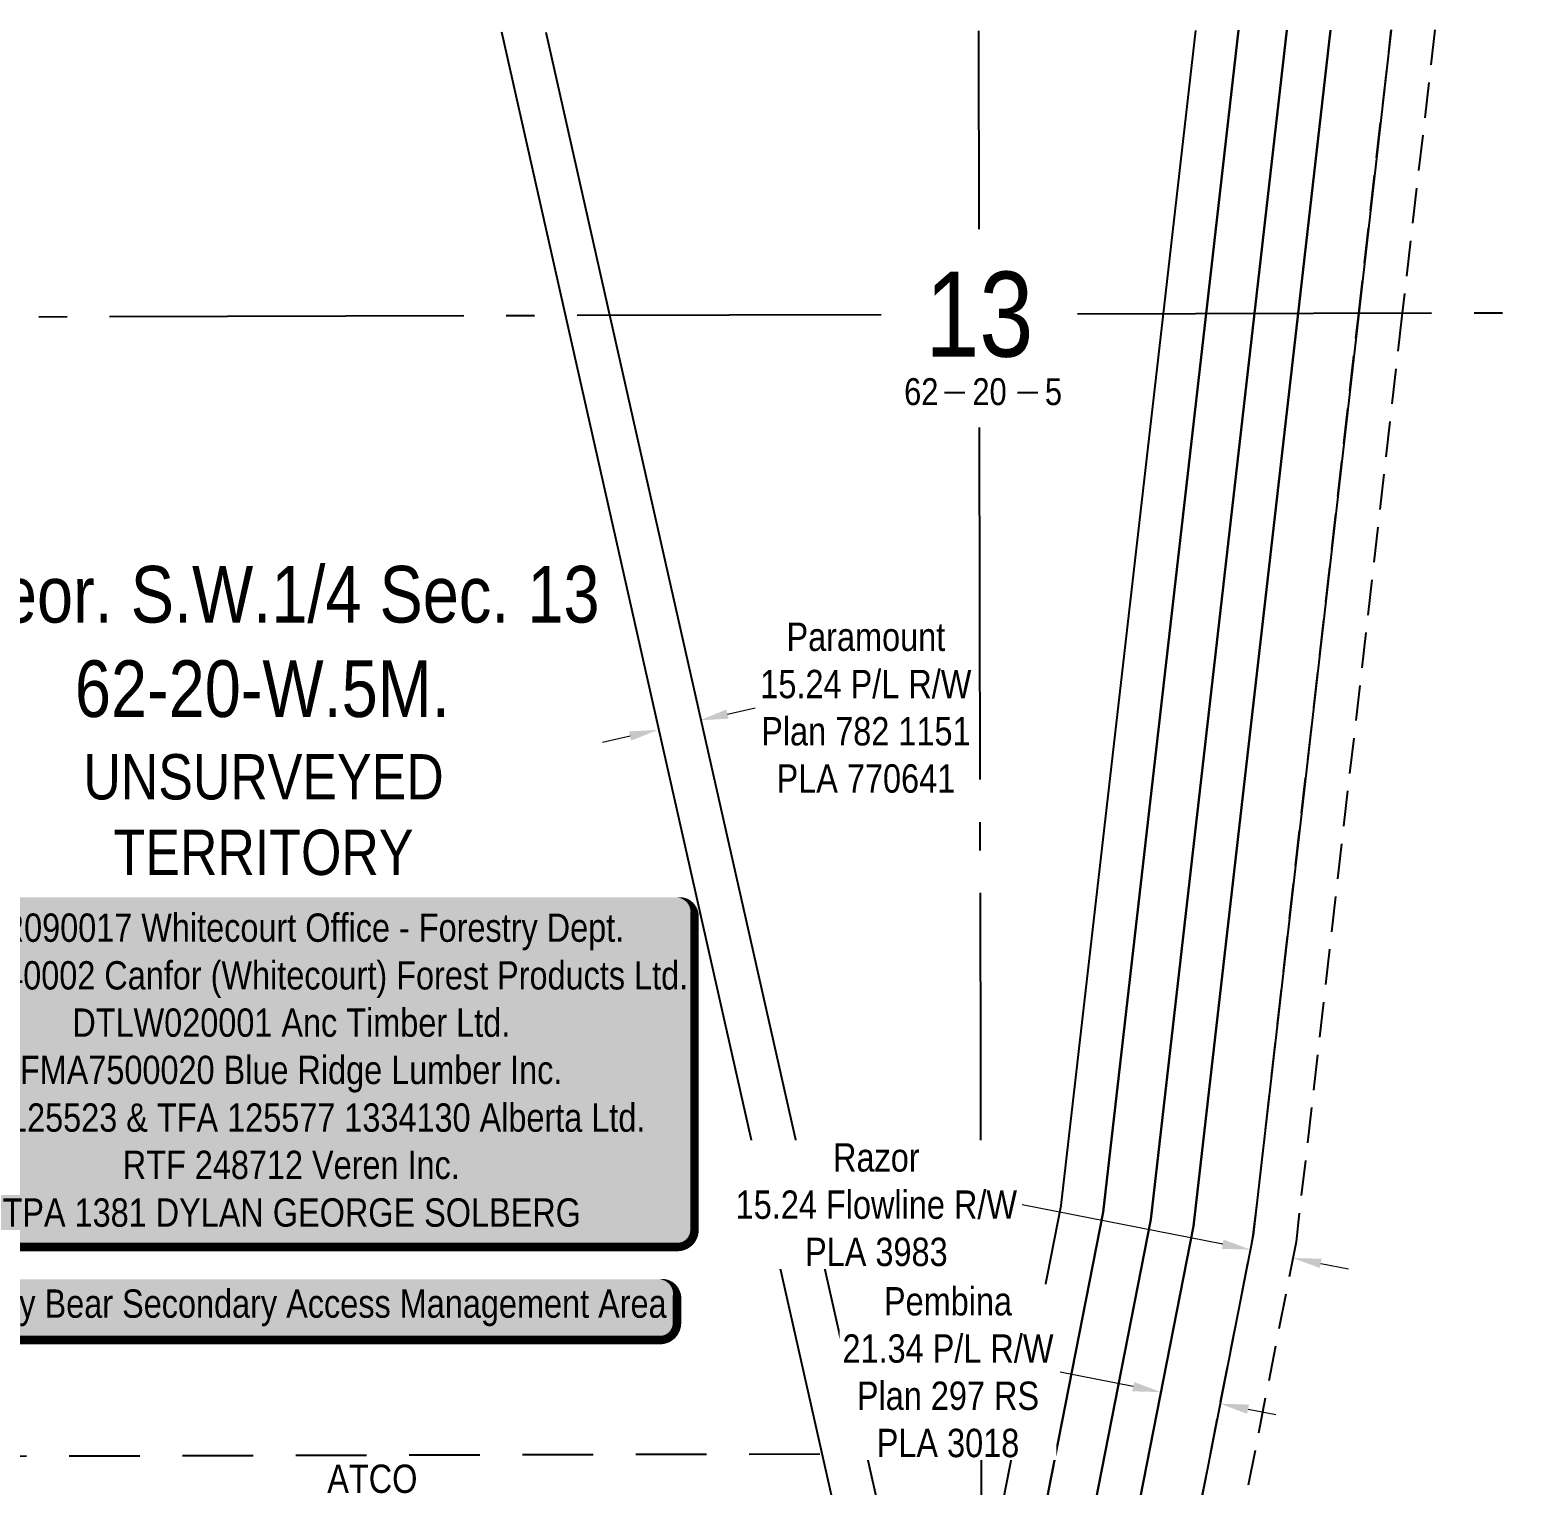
# Model space of a CAD drawing. Extents: x 504328 to 524869, y 6014084 to 6025549.
# Drawn here: x 508510 to 509035, y 6023529 to 6024043 of the extents above; entities that cross this region are included whole.
import ezdxf
from ezdxf.enums import TextEntityAlignment as Align

# ---------------------------------------------------------------- set-up
doc = ezdxf.new("R2010")
doc.units = 0
doc.header["$LTSCALE"] = 5
doc.header["$PDSIZE"] = 0.5
for name, pattern in [('foc-FLOWLINE', [3.75, 2.5, -1.25]), ('foc-LSD', [8, 5, -3]), ('foc-QUARTERLINE', [33, 25, -3, 2, -3])]:
    doc.linetypes.add(name, pattern=pattern)
doc.layers.get('Defpoints').update_dxf_attribs({"color": 9})
for name, color, linetype in [('10', 1, 'Continuous'), ('9', 3, 'Continuous'), ('AS-WILDLIFE-BLOCK', 131, 'Continuous'), ('C-SYMBOL', 7, 'Continuous'), ('F-FLOWLINE', 190, 'foc-FLOWLINE'), ('F-RW', 190, 'Continuous'), ('L-SECLBL', 7, 'Continuous'), ('L-SECQ', 8, 'foc-QUARTERLINE'), ('L-SECTION-LSD', 7, 'foc-LSD'), ('L-UNS-T', 3, 'Continuous')]:
    doc.layers.add(name, color=color, linetype=linetype)
for name, color, linetype, lineweight in [('F-AR-T', 190, 'Continuous', 9), ('F-EZE-T', 190, 'Continuous', 9), ('F-FLOWLINE-T', 190, 'Continuous', 9), ('F-RW-T', 190, 'Continuous', 9)]:
    doc.layers.add(name, color=color, linetype=linetype, lineweight=lineweight)
doc.styles.add('175L', font='ARIALN.TTF', dxfattribs={"height": 20})
doc.styles.add('80', font='ARIALN.TTF', dxfattribs={"height": 10})
doc.styles.add('80CG', font='ARIALN.TTF', dxfattribs={"height": 10})
doc.styles.add('80L', font='ARIALN.TTF', dxfattribs={"height": 10})
doc.styles.add('SIMPLEX', font='ARIALN.TTF')
doc.dimstyles.new('Compass 5 000', dxfattribs={"dimscale": 5, "dimtxt": 9, "dimasz": 2, "dimexe": 0.2, "dimexo": 0.0625, "dimgap": 0.5, "dimtad": 0, "dimtih": 1, "dimtoh": 1, "dimzin": 0, "dimdsep": 46, "dimtxsty": '80CG', "dimcen": 0.1, "dimse1": 1, "dimse2": 1, "dimclrd": 256, "dimclrt": 256, "dimaunit": 1, "dimadec": 4, "dimazin": 0, "dimtfac": 0.06, "dimtofl": 0, "dimtmove": 0, "dimatfit": 1, "dimfxl": 0.2, "dimtolj": 1, "dimtzin": 0, "dimlwd": -1, "dimarcsym": 0})

# ---------------------------------------------------------------- blocks, each defined once
blk = doc.blocks.new('L-SECLBL')
at = {"layer": '9', "color": 7}
for p, q in [((-5.08, -27.83), (-12.29, -27.83)), ((20.7, -27.83), (13.5, -27.83))]:
    blk.add_line(p, q, dxfattribs=at)
at = {"layer": '10', "color": 2, "style": 'SIMPLEX'}
blk.add_attdef('SEC', text='', height=30, dxfattribs=at).set_placement((0, 0), align=Align.MIDDLE)
at = {"layer": '10', "color": 5, "style": '80L'}
blk.add_attdef('TWP', text='', height=9.5, dxfattribs=at).set_placement((-14.43, -27.37), align=Align.MIDDLE_RIGHT)
blk.add_attdef('RGE', text='', height=9.5, dxfattribs=at).set_placement((3.62, -27.37), align=Align.MIDDLE_CENTER)
blk.add_attdef('MER', text='', height=9.5, dxfattribs=at).set_placement((23.17, -27.37), align=Align.MIDDLE_LEFT)
blk = doc.blocks.new('*U429')
h = blk.add_hatch(color=255)
edge = h.paths.add_edge_path()
edge.add_line((-136.5, -62.5), (136.5, -62.5))
edge.add_arc((136.5, -56.5), 6, 270, 360)
edge.add_line((142.5, -56.5), (142.5, 55))
edge.add_arc((136.5, 55), 6, 0, 90)
edge.add_line((136.5, 61), (-136.5, 61))
edge.add_arc((-136.5, 55), 6, 90, 180)
edge.add_line((-142.5, 55), (-142.5, -56.5))
edge.add_arc((-136.5, -56.5), 6, 180, 270)
at = {"color": 44, "flags": 128}
blk.add_lwpolyline([(-136.5, -62.5, 3, 3, 0), (136.5, -62.5, 3, 3, 0.414214), (142.5, -56.5, 3, 3, 0), (142.5, 55, 3, 0, 0.414214), (136.5, 61, 0, 0, 0), (-136.5, 61, 0, 0, 0.414214), (-142.5, 55, 0, 0, 0), (-142.5, -56.5, 0, 3, 0.414214)], format="xyseb", close=True, dxfattribs=at)
at = {"color": 44, "style": '80'}
blk.add_attdef('ENTER_TEXT_001', (-35.99, -5), '', height=10, dxfattribs=at)
blk = doc.blocks.new('*D431')
at = {"layer": 'Defpoints', "color": 0, "transparency": 16777216}
for p in [(508296, 6023517.43), (508316.11, 6023517.47), (508316.15, 6023497.48)]:
    blk.add_point(p, dxfattribs=at)
at = {"layer": 'F-AR-T', "transparency": 16777216}
for p, q in [((508326.15, 6023497.5), (508480.65, 6023497.8)), ((508286.03, 6023497.43), (508276.03, 6023497.41))]:
    blk.add_line(p, q, dxfattribs=at)
for points in [[(508286.03, 6023499.09), (508286.04, 6023495.76), (508296.03, 6023497.45)], [(508326.14, 6023499.17), (508326.15, 6023495.84), (508316.15, 6023497.48)]]:
    blk.add_solid(points, dxfattribs=at)
at = {"layer": 'F-AR-T', "transparency": 16777216, "insert": (508526.56, 6023497.8), "char_height": 10, "attachment_point": 5, "style": '80CG'}
blk.add_mtext('\\A1;Telus\\P20.12 Cable R/W\\PDLO 3568', dxfattribs=at)
blk = doc.blocks.new('*D435')
at = {"layer": 'Defpoints', "color": 0, "transparency": 16777216}
for p in [(508643.54, 6023330.91), (508643.55, 6023326.34), (508703.71, 6023326.42)]:
    blk.add_point(p, dxfattribs=at)
at = {"layer": 'F-EZE-T', "transparency": 16777216}
for p, q in [((508703.48, 6023514.61), (508693.48, 6023514.61)), ((508703.69, 6023340.98), (508703.48, 6023514.61)), ((508703.72, 6023316.42), (508703.73, 6023306.42))]:
    blk.add_line(p, q, dxfattribs=at)
for points in [[(508705.36, 6023340.99), (508702.02, 6023340.98), (508703.7, 6023330.98)], [(508705.39, 6023316.42), (508702.05, 6023316.41), (508703.71, 6023326.42)]]:
    blk.add_solid(points, dxfattribs=at)
at = {"layer": 'F-EZE-T', "transparency": 16777216, "insert": (508630.89, 6023514.61), "char_height": 10, "attachment_point": 5, "style": '80CG'}
blk.add_mtext('\\A1;ATCO\\PVegetation Control R/W\\PEZE 890430', dxfattribs=at)
blk = doc.blocks.new('*D442')
at = {"layer": 'Defpoints', "color": 0, "transparency": 16777216}
for p in [(508731.62, 6023795.67), (508792.74, 6023594.34), (508777.89, 6023590.98)]:
    blk.add_point(p, dxfattribs=at)
at = {"layer": 'F-RW-T', "transparency": 16777216}
for p, q in [((508756.23, 6023801.23), (508765.98, 6023803.44)), ((508721.87, 6023793.47), (508712.12, 6023791.26))]:
    blk.add_line(p, q, dxfattribs=at)
for points in [[(508755.86, 6023802.86), (508756.59, 6023799.61), (508746.47, 6023799.03)], [(508721.5, 6023795.09), (508722.24, 6023791.84), (508731.62, 6023795.67)]]:
    blk.add_solid(points, dxfattribs=at)
at = {"layer": 'F-RW-T', "transparency": 16777216, "insert": (508805.07, 6023803.44), "char_height": 10, "attachment_point": 5, "style": '80CG'}
blk.add_mtext('\\A1;Paramount\\P15.24 P/L R/W\\PPlan 782 1151\\PPLA 770641', dxfattribs=at)
blk = doc.blocks.new('*D460')
at = {"layer": 'Defpoints', "color": 0, "transparency": 16777216}
for p in [(508880.19, 6023493.11), (508880.5, 6023494.72), (508895.14, 6023490.17)]:
    blk.add_point(p, dxfattribs=at)
at = {"layer": 'F-RW-T', "transparency": 16777216}
for p, q in [((508870.69, 6023496.65), (508860.88, 6023498.57)), ((508905.27, 6023489.86), (508915.08, 6023487.94))]:
    blk.add_line(p, q, dxfattribs=at)
for points in [[(508871.01, 6023498.28), (508870.37, 6023495.01), (508880.5, 6023494.72)], [(508905.59, 6023491.5), (508904.95, 6023488.23), (508895.45, 6023491.79)]]:
    blk.add_solid(points, dxfattribs=at)
at = {"layer": 'F-RW-T', "transparency": 16777216, "insert": (508821.79, 6023498.57), "char_height": 10, "attachment_point": 5, "style": '80CG', "bg_fill": 3, "box_fill_scale": 1.1, "bg_fill_color": 256, "bg_fill_true_color": 13158600, "bg_fill_transparency": 0}
blk.add_mtext('\\A1;Razor\\P15.24 P/L R/W\\PPLA 4865', dxfattribs=at)
blk = doc.blocks.new('*D461')
at = {"layer": 'Defpoints', "color": 0, "transparency": 16777216}
for p in [(508909.22, 6023561.92), (508903.94, 6023535.03), (508924.86, 6023530.92)]:
    blk.add_point(p, dxfattribs=at)
at = {"layer": 'F-RW-T', "transparency": 16777216}
for p, q in [((508899.4, 6023563.85), (508873.59, 6023568.91)), ((508939.96, 6023555.89), (508949.77, 6023553.97))]:
    blk.add_line(p, q, dxfattribs=at)
for points in [[(508899.73, 6023565.48), (508899.08, 6023562.21), (508909.22, 6023561.92)], [(508940.28, 6023557.53), (508939.63, 6023554.26), (508930.14, 6023557.82)]]:
    blk.add_solid(points, dxfattribs=at)
at = {"layer": 'F-RW-T', "transparency": 16777216, "insert": (508834.05, 6023568.91), "char_height": 10, "attachment_point": 5, "style": '80CG', "bg_fill": 3, "box_fill_scale": 1.1, "bg_fill_color": 256, "bg_fill_true_color": 13158600, "bg_fill_transparency": 0}
blk.add_mtext('\\A1;Pembina\\P21.34 P/L R/W\\PPlan 297 RS\\PPLA 3018', dxfattribs=at)
blk = doc.blocks.new('*D462')
at = {"layer": 'Defpoints', "color": 0, "transparency": 16777216}
for p in [(508940.82, 6023612.21), (508936.3, 6023589.21), (508951.26, 6023586.27)]:
    blk.add_point(p, dxfattribs=at)
at = {"layer": 'F-FLOWLINE-T', "transparency": 16777216}
for p, q in [((508931, 6023614.13), (508860.26, 6023628.02)), ((508965.59, 6023607.35), (508975.4, 6023605.42))]:
    blk.add_line(p, q, dxfattribs=at)
for points in [[(508931.33, 6023615.77), (508930.68, 6023612.5), (508940.82, 6023612.21)], [(508965.91, 6023608.98), (508965.27, 6023605.71), (508955.77, 6023609.27)]]:
    blk.add_solid(points, dxfattribs=at)
at = {"layer": 'F-FLOWLINE-T', "transparency": 16777216, "insert": (508808.77, 6023628.02), "char_height": 10, "attachment_point": 5, "style": '80CG', "bg_fill": 3, "box_fill_scale": 1.1, "bg_fill_color": 256, "bg_fill_true_color": 13158600, "bg_fill_transparency": 0}
blk.add_mtext('\\A1;Razor\\P15.24 Flowline R/W\\PPLA 3983', dxfattribs=at)
blk = doc.blocks.new('*U553')
h = blk.add_hatch(color=255)
edge = h.paths.add_edge_path()
edge.add_line((-126.5, -11.5), (126.5, -11.5))
edge.add_arc((126.5, -5.5), 6, 270, 360)
edge.add_line((132.5, -5.5), (132.5, 4))
edge.add_arc((126.5, 4), 6, 0, 90)
edge.add_line((126.5, 10), (-126.5, 10))
edge.add_arc((-126.5, 4), 6, 90, 180)
edge.add_line((-132.5, 4), (-132.5, -5.5))
edge.add_arc((-126.5, -5.5), 6, 180, 270)
at = {"color": 131, "flags": 128}
blk.add_lwpolyline([(-126.5, -11.5, 3, 3, 0), (126.5, -11.5, 3, 3, 0.414214), (132.5, -5.5, 3, 3, 0), (132.5, 4, 3, 0, 0.414214), (126.5, 10, 0, 0, 0), (-126.5, 10, 0, 0, 0.414214), (-132.5, 4, 0, 0, 0), (-132.5, -5.5, 0, 3, 0.414214)], format="xyseb", close=True, dxfattribs=at)
at = {"color": 131, "style": '80'}
blk.add_attdef('ENTER_TEXT_001', (-35.99, -5), '', height=10, dxfattribs=at)

msp = doc.modelspace()

# ---------------------------------------------------------------- linework, layer by layer
at = {"layer": 'F-FLOWLINE'}
for points in [[(508883.342, 6022550.738), (508883.476, 6023117.237), (508883.483, 6023147.396), (508883.524, 6023320.261), (508885.632, 6023331.002), (508886.23, 6023334.052), (508886.828, 6023337.101), (508892.214, 6023364.543), (508894.175, 6023374.538), (508941.81, 6023617.269), (508978.941, 6023941.727), (508990.5, 6024042.733)], [(509005.847, 6024042.775), (508994.287, 6023941.76), (508956.885, 6023614.932), (508910.741, 6023379.799), (508936.528, 6023379.817)]]:
    msp.add_lwpolyline(points, dxfattribs=at)
at = {"layer": 'F-RW'}
for points in [[(508839.168, 6022542.9), (508839.171, 6022552.905), (508839.28, 6023017.717), (508839.315, 6023117.142), (508839.31, 6023147.301), (508839.351, 6023319.789), (508836.83, 6023330.969), (508836.143, 6023334.017), (508835.939, 6023334.923), (508835.456, 6023337.066), (508835.266, 6023337.905), (508834.563, 6023341.021), (508831.515, 6023354.536), (508829.27, 6023364.499), (508828.393, 6023368.386), (508827.016, 6023374.492), (508825.075, 6023383.101), (508699.253, 6023941.111), (508676.531, 6024041.885)], [(508692.137, 6024041.927), (508714.86, 6023941.146), (508832.84, 6023417.909), (508840.754, 6023382.82), (508842.629, 6023374.501), (508844.049, 6023368.207), (508844.882, 6023364.51), (508848.053, 6023350.448), (508850.268, 6023340.774), (508850.879, 6023337.915), (508851.069, 6023337.076), (508851.553, 6023334.928), (508851.756, 6023334.028), (508852.443, 6023330.979), (508862.191, 6023287.745), (508862.159, 6023147.35), (508862.151, 6023117.191), (508862.018, 6022551.784), (508862.015, 6022541.778)], [(508843.897, 6023474.254), (508874.028, 6023627.782), (508909.938, 6023941.58), (508921.491, 6024042.546)], [(508844.008, 6023397.019), (508888.853, 6023625.479), (508925.031, 6023941.612), (508936.586, 6024042.587)], [(508936.586, 6024042.587), (508925.031, 6023941.612), (508888.853, 6023625.479), (508844.008, 6023397.019)], [(508846.773, 6022542.526), (508846.775, 6022551.788), (508846.775, 6022552.532), (508846.908, 6023117.159), (508846.915, 6023147.318), (508846.956, 6023323.818), (508848.362, 6023330.976), (508848.96, 6023334.026), (508849.559, 6023337.075), (508850.261, 6023340.655), (508854.946, 6023364.517), (508856.907, 6023374.512), (508858.409, 6023382.152), (508905.656, 6023622.871), (508942.13, 6023941.648), (508953.688, 6024042.633)], [(508953.688, 6024042.633), (508942.13, 6023941.648), (508905.656, 6023622.871), (508858.409, 6023382.152)], [(508969.029, 6024042.675), (508957.472, 6023941.681), (508920.72, 6023620.538), (508872.441, 6023374.523), (508870.479, 6023364.528), (508865.094, 6023337.086), (508864.495, 6023334.036), (508863.897, 6023330.987), (508862.199, 6023322.334), (508862.191, 6023287.745), (508862.159, 6023147.35), (508862.151, 6023117.191), (508862.018, 6022551.784), (508862.015, 6022541.778)], [(508862.015, 6022541.778), (508862.018, 6022551.784), (508862.151, 6023117.191), (508862.159, 6023147.35), (508862.191, 6023287.745), (508862.199, 6023322.334), (508863.897, 6023330.987), (508864.495, 6023334.036), (508865.094, 6023337.086), (508870.479, 6023364.528), (508872.441, 6023374.523), (508920.72, 6023620.538), (508957.472, 6023941.681), (508969.029, 6024042.675)], [(508990.5, 6024042.733), (508978.941, 6023941.727), (508941.81, 6023617.269), (508894.175, 6023374.538), (508892.214, 6023364.543), (508886.828, 6023337.101), (508886.23, 6023334.052), (508885.632, 6023331.002), (508883.524, 6023320.261), (508883.483, 6023147.396), (508883.476, 6023117.237), (508883.342, 6022550.738)]]:
    msp.add_lwpolyline(points, dxfattribs=at)
at = {"layer": 'L-SECQ', "flags": 128}
for points in [[(508845.039, 6023972.375), (508844.904, 6024042.338)], [(508879.706, 6023942.485), (509647.063, 6023944.569)], [(508043.132, 6023940.213), (508810.462, 6023942.297)], [(508846.695, 6023118.108), (508845.175, 6023902.413)]]:
    msp.add_lwpolyline(points, dxfattribs=at)
at = {"layer": 'L-SECTION-LSD', "flags": 128}
msp.add_lwpolyline([(508043.842, 6023538.101), (508845.869, 6023540.303)], dxfattribs=at)

# ---------------------------------------------------------------- block references
at = {"layer": 'AS-WILDLIFE-BLOCK'}
ref = msp.add_blockref('*U429', (508602.237, 6023675.586), dxfattribs=dict(at, xscale=0.9989324350753973, yscale=0.9989324350753973, zscale=0.9989324350753973))
ref.add_attrib('ENTER_TEXT_001', 'CLR090017 Whitecourt Office - Forestry Dept.', (508485.105, 6023720.859), dxfattribs={"layer": '0', "color": 44, "height": 9.98932, "style": '80'})
ref.add_attrib('ENTER_TEXT_002', 'CTLW140002 Canfor (Whitecourt) Forest Products Ltd.', (508462.527, 6023704.033), dxfattribs={"layer": '0', "color": 44, "height": 9.98932, "style": '80'})
ref.add_attrib('ENTER_TEXT_003', 'DTLW020001 Anc Timber Ltd.', (508525.018, 6023687.343), dxfattribs={"layer": '0', "color": 44, "height": 9.98932, "style": '80'})
ref.add_attrib('ENTER_TEXT_004', 'FMA7500020 Blue Ridge Lumber Inc.', (508506.507, 6023670.653), dxfattribs={"layer": '0', "color": 44, "height": 9.98932, "style": '80'})
ref.add_attrib('ENTER_TEXT_005', 'TFA 125523 & TFA 125577 1334130 Alberta Ltd.', (508477.882, 6023653.834), dxfattribs={"layer": '0', "color": 44, "height": 9.98932, "style": '80'})
ref.add_attrib('ENTER_TEXT_006', 'RTF 248712 Veren Inc.', (508542.809, 6023637.144), dxfattribs={"layer": '0', "color": 44, "height": 9.98932, "style": '80'})
ref.add_attrib('ENTER_TEXT_007', 'TPA 1381 DYLAN GEORGE SOLBERG', (508500.365, 6023620.318), dxfattribs={"layer": '0', "color": 44, "height": 9.98932, "style": '80'})
ref = msp.add_blockref('*U553', (508605.967, 6023591.787), dxfattribs=dict(at, xscale=0.99946537, yscale=0.99946537, zscale=0.99946537))
ref.add_attrib('ENTER_TEXT_001', 'Grizzly Bear Secondary Access Management Area', (508477.025, 6023588.171), dxfattribs={"layer": '0', "color": 131, "height": 9.99465, "style": '80'})
at = {"layer": 'L-SECLBL', "xscale": 0.99946537, "yscale": 0.99946537, "zscale": 0.99946537}
msp.add_blockref('L-SECLBL', (508845.097, 6023942.391), dxfattribs=at).add_auto_attribs({'SEC': '13', 'TWP': '62', 'RGE': '20', 'MER': '5'})

# ---------------------------------------------------------------- texts
at = {"layer": 'C-SYMBOL', "color": 3, "insert": (508592.073, 6023853.527), "char_height": 19.98931, "width": 237.15363, "attachment_point": 2, "style": '175L'}
msp.add_mtext('Theor. S.W.1/4 Sec. 13\\P62-20-W.5M.', dxfattribs=at)
at = {"layer": 'L-UNS-T', "color": 3, "insert": (508592.485, 6023765.659), "char_height": 15.99145, "attachment_point": 5, "style": '80L'}
msp.add_mtext_dynamic_manual_height_columns('UNSURVEYED TERRITORY', width=126.34617, gutter_width=47.475, heights=[0], dxfattribs=at)

# ---------------------------------------------------------------- dimensions: what is measured, and where the dimension line sits
at = {"layer": 'F-AR-T'}
dim = msp.add_linear_dim(base=(508316.148, 6023497.485), p1=(508295.995, 6023517.427), p2=(508316.11, 6023517.465), angle=0.10906, text='Telus\\P20.12 Cable R/W\\PDLO 3568', dimstyle='Compass 5 000', dxfattribs=at)
dim.commit()
dim.dimension.update_dxf_attribs({"geometry": '*D431', "text_midpoint": (508526.557, 6023497.798), "dimtype": 161})
at = {"layer": 'F-EZE-T'}
dim = msp.add_linear_dim(base=(508703.707, 6023326.416), p1=(508643.544, 6023330.912), p2=(508643.55, 6023326.345), angle=270.06838, text='ATCO\\PVegetation Control R/W\\PEZE 890430', dimstyle='Compass 5 000', dxfattribs=at)
dim.commit()
dim.dimension.update_dxf_attribs({"geometry": '*D435', "text_midpoint": (508630.89, 6023514.606), "dimtype": 161})

# ---------------------------------------------------------------- next in the draw order: dimensions: what is measured, and where the dimension line sits
at = {"layer": 'F-FLOWLINE-T', "color": 6}
dim = msp.add_linear_dim(base=(508940.817, 6023612.208), p1=(508951.261, 6023586.271), p2=(508936.303, 6023589.207), angle=168.89697, text='Razor\\P15.24 Flowline R/W\\PPLA 3983', dimstyle='Compass 5 000', override={"dimtfill": 1}, dxfattribs=at)
dim.commit()
dim.dimension.update_dxf_attribs({"geometry": '*D462', "text_midpoint": (508808.766, 6023628.017), "dimtype": 161})
at = {"layer": 'F-RW-T', "color": 6}
dim = msp.add_aligned_dim(p1=(508895.137, 6023490.171), p2=(508880.187, 6023493.105), distance=-1.647, text='Razor\\P15.24 P/L R/W\\PPLA 4865', dimstyle='Compass 5 000', override={"dimtfill": 1}, dxfattribs=at)
dim.commit()
dim.dimension.update_dxf_attribs({"geometry": '*D460', "text_midpoint": (508821.792, 6023498.574)})

# ---------------------------------------------------------------- next in the draw order: dimensions: what is measured, and where the dimension line sits
at = {"layer": 'F-RW-T'}
dim = msp.add_linear_dim(base=(508731.624, 6023795.673), p1=(508792.739, 6023594.335), p2=(508777.89, 6023590.979), angle=192.73611, text='Paramount\\P15.24 P/L R/W\\PPlan 782 1151\\PPLA 770641', dimstyle='Compass 5 000', dxfattribs=at)
dim.commit()
dim.dimension.update_dxf_attribs({"geometry": '*D442', "text_midpoint": (508805.067, 6023803.438), "dimtype": 161})

# ---------------------------------------------------------------- next in the draw order: dimensions: what is measured, and where the dimension line sits
at = {"layer": 'F-RW-T', "color": 6}
dim = msp.add_linear_dim(base=(508909.218, 6023561.923), p1=(508924.865, 6023530.923), p2=(508903.94, 6023535.029), angle=168.89712, text='Pembina\\P21.34 P/L R/W\\PPlan 297 RS\\PPLA 3018', dimstyle='Compass 5 000', override={"dimtfill": 1}, dxfattribs=at)
dim.commit()
dim.dimension.update_dxf_attribs({"geometry": '*D461', "text_midpoint": (508834.054, 6023568.915), "dimtype": 161})

doc.saveas('drawing.dxf')
